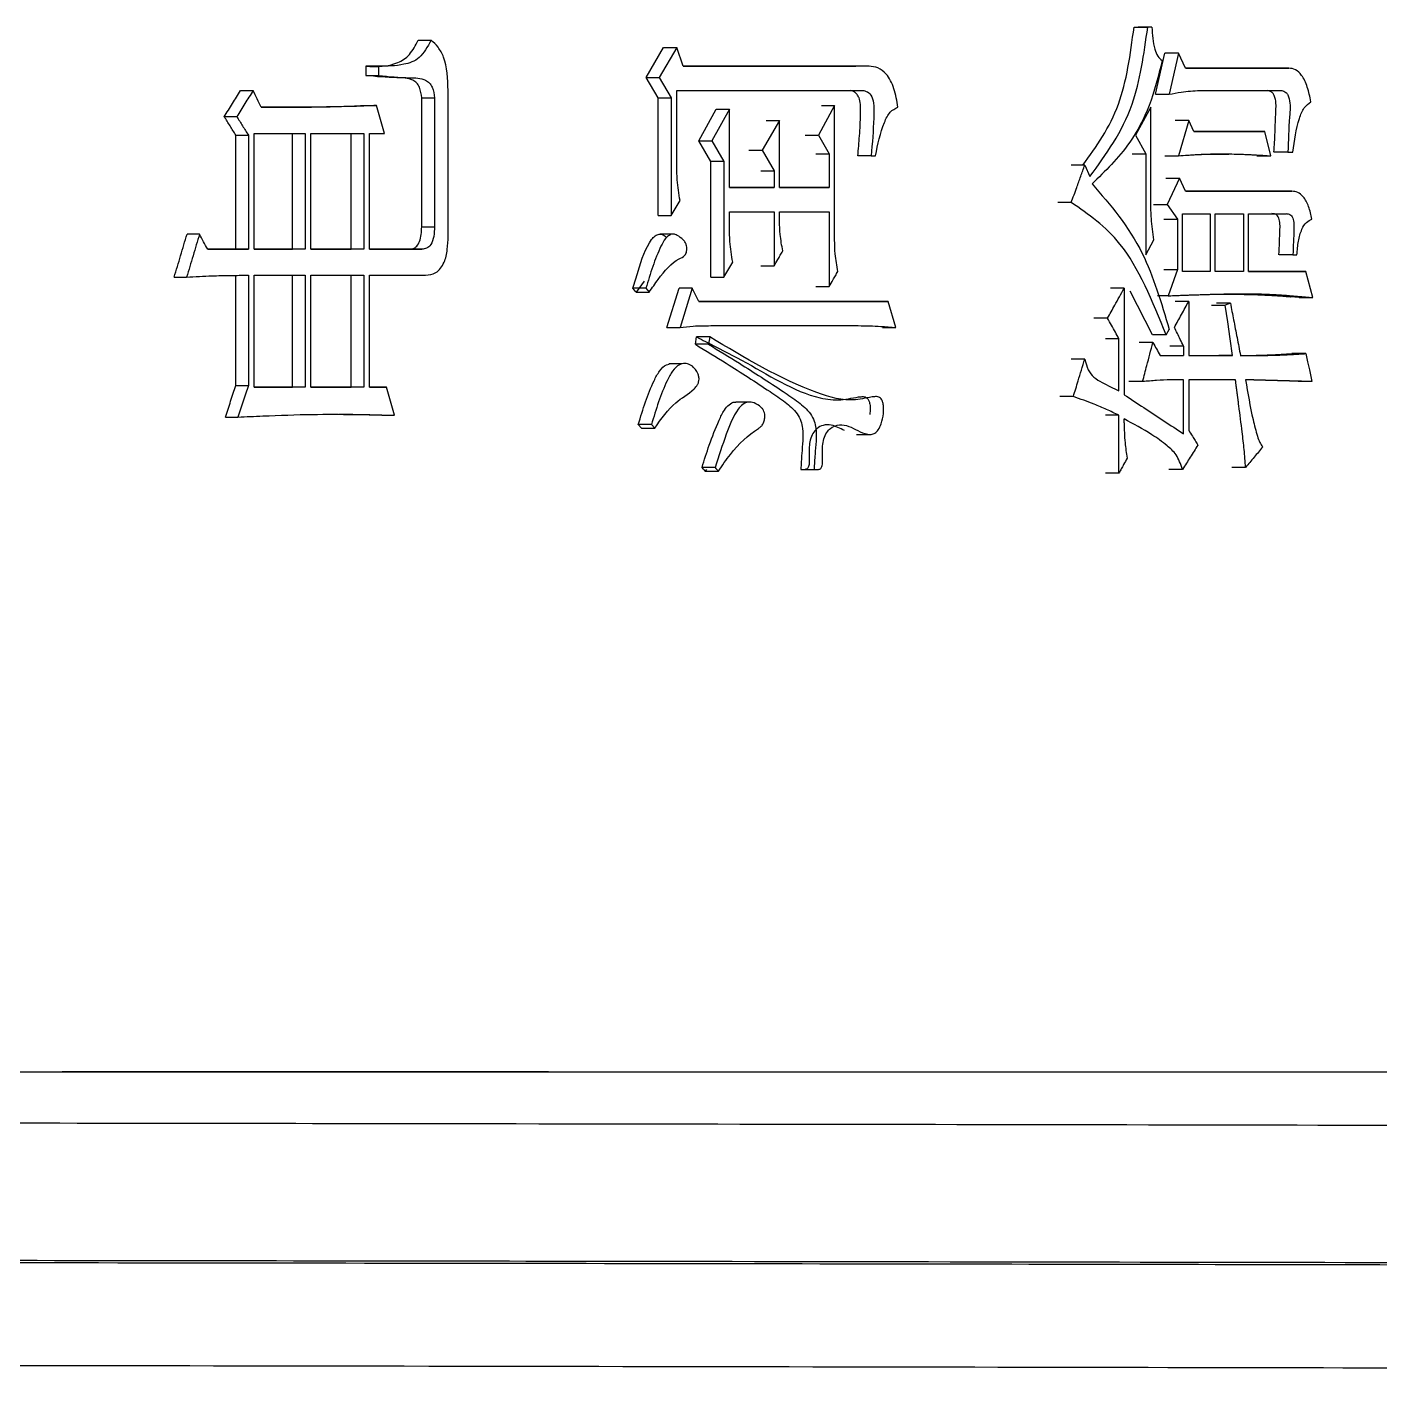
# Model space of a CAD drawing. Header units: millimetres. Extents: x 2223 to 4172, y 741 to 2119.
# Drawn here: x 3157.73 to 3165.57, y 981.24 to 989.06 of the extents above; entities that cross this region are included whole.
import ezdxf

# ---------------------------------------------------------------- set-up
doc = ezdxf.new("R2010")
doc.units = ezdxf.units.MM

msp = doc.modelspace()

# ---------------------------------------------------------------- linework, layer by layer
at = {"color": 7, "linetype": 'Continuous', "lineweight": 25}
for p, q in [((3164.1439, 989.0648), (3164.2229, 989.0648)), ((3164.2467, 989.0648), (3164.1677, 989.0648)), ((3164.2467, 989.0648), (3164.2229, 989.0648)), ((3159.996, 988.989), (3160.07, 988.989)), ((3161.3156, 988.7727), (3161.4176, 988.9457)), ((3161.4935, 988.9457), (3161.3913, 988.7727)), ((3161.4176, 988.9457), (3161.4935, 988.9457)), ((3161.5317, 988.8376), (3161.4935, 988.9457)), ((3164.2681, 988.6753), (3164.3214, 988.9133)), ((3164.401, 988.9133), (3164.3218, 988.9133)), ((3164.401, 988.9133), (3164.3477, 988.6753)), ((3164.4424, 988.8268), (3164.401, 988.9133)), ((3159.7661, 988.8376), (3159.6925, 988.8376)), ((3159.6925, 988.8376), (3159.6925, 988.7835)), ((3159.7661, 988.8376), (3159.7661, 988.7835)), ((3162.6078, 988.8376), (3161.5317, 988.8376)), ((3161.5317, 988.8376), (3162.5304, 988.8376)), ((3162.6078, 988.8376), (3162.5306, 988.8376)), ((3164.4424, 988.8268), (3164.9601, 988.8268)), ((3165.0406, 988.8268), (3164.4424, 988.8268)), ((3164.9605, 988.8268), (3165.0406, 988.8268)), ((3159.6925, 988.7835), (3159.7661, 988.7835)), ((3161.3156, 988.7727), (3161.3913, 988.7727)), ((3161.3858, 988.6537), (3161.3156, 988.7727)), ((3161.3913, 988.7727), (3161.4616, 988.6537)), ((3158.9657, 988.6969), (3159.0384, 988.6969)), ((3160.0157, 988.6539), (3160.0897, 988.6539)), ((3160.0157, 987.9073), (3160.0157, 988.6539)), ((3160.0897, 988.6539), (3160.0897, 987.9073)), ((3160.1687, 987.8532), (3160.1687, 988.6969)), ((3161.3858, 988.6537), (3161.4616, 988.6537)), ((3161.3858, 987.9722), (3161.3858, 988.6537)), ((3161.4616, 988.6537), (3161.4616, 987.9722)), ((3161.4935, 988.697), (3162.5767, 988.697)), ((3161.4935, 988.2751), (3161.4935, 988.697)), ((3164.2685, 988.6753), (3164.3477, 988.6753)), ((3164.5251, 988.697), (3164.9998, 988.697)), ((3159.6793, 988.6104), (3159.7529, 988.6104)), ((3161.621, 988.4049), (3161.7224, 988.5888)), ((3161.7986, 988.5888), (3161.6971, 988.4049)), ((3161.7224, 988.5888), (3161.7986, 988.5888)), ((3161.7986, 988.1345), (3161.7986, 988.5888)), ((3162.4085, 988.6104), (3162.3148, 988.4373)), ((3162.3316, 988.6104), (3162.4085, 988.6104)), ((3162.4085, 987.8316), (3162.4085, 988.6104)), ((3164.2408, 988.5996), (3164.1514, 988.4374)), ((3164.2408, 988.0479), (3164.2408, 988.5996)), ((3158.8716, 988.5455), (3158.9441, 988.5455)), ((3162.089, 988.5239), (3161.9882, 988.3508)), ((3162.0124, 988.5239), (3162.089, 988.5239)), ((3162.089, 988.1345), (3162.089, 988.5239)), ((3164.4602, 988.5239), (3164.3809, 988.5239)), ((3164.4602, 988.5239), (3164.401, 988.3184)), ((3164.4897, 988.459), (3164.4602, 988.5239)), ((3158.9388, 988.4373), (3159.0115, 988.4373)), ((3158.9388, 987.7775), (3158.9388, 988.4373)), ((3159.0115, 988.4373), (3159.0115, 987.7775)), ((3159.0451, 987.7775), (3159.0451, 988.4481)), ((3159.0451, 988.4481), (3159.3401, 988.4481)), ((3159.2671, 987.7775), (3159.2671, 988.4481)), ((3159.3401, 988.4481), (3159.3401, 987.7775)), ((3159.3736, 987.7775), (3159.3736, 988.4481)), ((3159.3736, 988.4481), (3159.6799, 988.4481)), ((3159.6064, 987.7775), (3159.6064, 988.4481)), ((3159.6799, 988.4481), (3159.6799, 987.7775)), ((3159.7131, 988.4481), (3159.7993, 988.4481)), ((3159.7131, 987.7775), (3159.7131, 988.4481)), ((3162.2379, 988.4373), (3162.3148, 988.4373)), ((3162.3148, 988.4373), (3162.3773, 988.3292)), ((3164.1514, 988.4374), (3164.211, 988.3292)), ((3164.8209, 988.459), (3164.9008, 988.459)), ((3164.9358, 988.3184), (3164.9008, 988.459)), ((3161.621, 988.4049), (3161.6971, 988.4049)), ((3161.6907, 988.2859), (3161.621, 988.4049)), ((3161.6971, 988.4049), (3161.7669, 988.2859)), ((3161.9117, 988.3508), (3161.9882, 988.3508)), ((3161.9882, 988.3508), (3162.0575, 988.2318)), ((3162.3004, 988.3292), (3162.3773, 988.3292)), ((3162.3773, 988.3292), (3162.3773, 988.1345)), ((3164.132, 988.3292), (3164.211, 988.3292)), ((3164.211, 988.3292), (3164.211, 987.7451)), ((3165.0347, 988.34), (3164.9547, 988.34)), ((3165.0347, 988.34), (3165.0638, 988.34)), ((3161.7669, 988.2859), (3161.6907, 988.2859)), ((3161.6907, 987.6152), (3161.6907, 988.2859)), ((3161.7669, 988.2859), (3161.7669, 987.6152)), ((3162.6202, 988.3184), (3162.543, 988.3184)), ((3162.6202, 988.3184), (3162.645, 988.3184)), ((3163.8581, 988.2643), (3163.7795, 988.2643)), ((3163.8581, 988.2643), (3163.8881, 988.1994)), ((3164.3218, 988.3184), (3164.401, 988.3184)), ((3164.8559, 988.3184), (3164.9358, 988.3184)), ((3161.9809, 988.2318), (3162.0575, 988.2318)), ((3162.0575, 988.2318), (3162.0575, 988.1345)), ((3164.3277, 988.1886), (3164.4069, 988.1886)), ((3164.4069, 988.1886), (3164.3358, 988.0371)), ((3164.4424, 988.1128), (3164.4069, 988.1886)), ((3162.0575, 988.1345), (3161.7986, 988.1345)), ((3161.7986, 988.1345), (3161.9809, 988.1345)), ((3161.9809, 988.1345), (3162.0575, 988.1345)), ((3162.3773, 988.1345), (3162.089, 988.1345)), ((3162.089, 988.1345), (3162.3003, 988.1345)), ((3162.3004, 988.1345), (3162.3773, 988.1345)), ((3165.058, 988.1129), (3164.4424, 988.1128)), ((3164.4424, 988.1128), (3164.9775, 988.1129)), ((3164.9779, 988.1129), (3165.058, 988.1129)), ((3161.4616, 987.9722), (3161.5126, 988.0587)), ((3163.7798, 988.0479), (3163.7014, 988.0479)), ((3164.2567, 988.0371), (3164.3358, 988.0371)), ((3164.3358, 988.0371), (3164.3951, 987.9506)), ((3161.3858, 987.9722), (3161.4616, 987.9722)), ((3161.7986, 987.9938), (3162.0575, 987.9938)), ((3161.7986, 987.9181), (3161.7986, 987.9938)), ((3162.0575, 987.9938), (3162.0575, 987.6801)), ((3162.089, 987.9938), (3162.3773, 987.9938)), ((3162.089, 987.9397), (3162.089, 987.9938)), ((3162.3773, 987.9938), (3162.3773, 987.5611)), ((3164.3159, 987.9506), (3164.3951, 987.9506)), ((3164.3951, 987.9506), (3164.3951, 987.6585)), ((3164.4247, 987.6477), (3164.4247, 987.983)), ((3164.4247, 987.983), (3164.5841, 987.983)), ((3164.5841, 987.983), (3164.5841, 987.6477)), ((3164.6135, 987.6477), (3164.6135, 987.983)), ((3164.6135, 987.983), (3164.778, 987.983)), ((3164.778, 987.983), (3164.778, 987.6477)), ((3164.8072, 987.983), (3165.0231, 987.983)), ((3164.8072, 987.6477), (3164.8072, 987.983)), ((3164.9433, 987.983), (3165.0233, 987.983)), ((3158.728, 987.864), (3158.6558, 987.864)), ((3160.0157, 987.9073), (3160.0897, 987.9073)), ((3161.4736, 987.8644), (3161.3972, 987.8644)), ((3164.211, 987.7451), (3164.2586, 987.8316)), ((3159.0115, 987.7775), (3158.7754, 987.7775)), ((3158.7754, 987.7775), (3158.9388, 987.7775)), ((3158.9388, 987.7775), (3159.0115, 987.7775)), ((3159.3401, 987.7775), (3159.0451, 987.7775)), ((3159.0451, 987.7775), (3159.2671, 987.7775)), ((3159.3401, 987.7775), (3159.2671, 987.7775)), ((3159.6799, 987.7775), (3159.3736, 987.7775)), ((3159.3736, 987.7775), (3159.6064, 987.7775)), ((3159.6799, 987.7775), (3159.6064, 987.7775)), ((3160.0173, 987.7775), (3159.7131, 987.7775)), ((3159.7131, 987.7775), (3159.9434, 987.7775)), ((3159.9434, 987.7775), (3160.0173, 987.7775)), ((3161.7669, 987.6152), (3161.8176, 987.7018)), ((3165.0638, 987.7451), (3164.9837, 987.7451)), ((3165.0638, 987.7451), (3165.087, 987.7451)), ((3158.9388, 986.9878), (3158.9388, 987.626)), ((3159.0115, 987.626), (3159.0115, 986.9878)), ((3159.0451, 986.977), (3159.0451, 987.626)), ((3159.0451, 987.626), (3159.3401, 987.626)), ((3159.2671, 986.977), (3159.2671, 987.626)), ((3159.3401, 987.626), (3159.3401, 986.977)), ((3159.3736, 986.977), (3159.3736, 987.626)), ((3159.3736, 987.626), (3159.6799, 987.626)), ((3159.6064, 986.977), (3159.6064, 987.626)), ((3159.6799, 987.626), (3159.6799, 986.977)), ((3159.7131, 987.626), (3160.0371, 987.626)), ((3159.7131, 986.977), (3159.7131, 987.626)), ((3161.9809, 987.6801), (3162.0575, 987.6801)), ((3164.3159, 987.6585), (3164.3951, 987.6585)), ((3164.3951, 987.6585), (3164.3418, 987.5071)), ((3164.5841, 987.6477), (3164.4247, 987.6477)), ((3164.5841, 987.6477), (3164.5047, 987.6477)), ((3164.778, 987.6477), (3164.6135, 987.6477)), ((3164.778, 987.6477), (3164.6983, 987.6477)), ((3165.1392, 987.6477), (3164.8072, 987.6477)), ((3164.8072, 987.6477), (3165.0586, 987.6477)), ((3165.0591, 987.6477), (3165.1392, 987.6477)), ((3165.1798, 987.4963), (3165.1392, 987.6477)), ((3158.5814, 987.6152), (3158.6535, 987.6152)), ((3161.3145, 987.5503), (3161.2389, 987.5503)), ((3161.3048, 987.5922), (3161.258, 987.5287)), ((3161.4367, 987.3232), (3161.5067, 987.5503)), ((3161.5827, 987.5503), (3161.5067, 987.5503)), ((3161.5827, 987.5503), (3161.5126, 987.3232)), ((3161.6209, 987.4746), (3161.5827, 987.5503)), ((3161.6907, 987.6152), (3161.7669, 987.6152)), ((3162.3004, 987.5611), (3162.3773, 987.5611)), ((3164.0858, 987.5503), (3164.0069, 987.5503)), ((3164.0858, 987.5503), (3164.0858, 986.9338)), ((3161.258, 987.5287), (3161.3337, 987.5287)), ((3162.7194, 987.4746), (3161.6209, 987.4746)), ((3161.6209, 987.4746), (3162.6419, 987.4746)), ((3162.6421, 987.4746), (3162.7194, 987.4746)), ((3162.7627, 987.3232), (3162.7194, 987.4746)), ((3164.2503, 987.2799), (3164.1217, 987.533)), ((3164.3418, 987.5071), (3164.2784, 987.5071)), ((3164.4602, 987.4746), (3164.3809, 987.4746)), ((3164.4602, 987.4746), (3164.4602, 987.1609)), ((3165.0991, 987.4963), (3165.0316, 987.502)), ((3165.0996, 987.4963), (3165.1798, 987.4963)), ((3164.5928, 987.453), (3164.6724, 987.453)), ((3164.7017, 987.4638), (3164.6221, 987.4638)), ((3164.7017, 987.4638), (3164.6724, 987.453)), ((3161.4367, 987.3232), (3161.5126, 987.3232)), ((3161.6908, 987.334), (3162.5456, 987.334)), ((3162.4685, 987.334), (3162.5456, 987.334)), ((3162.6854, 987.3232), (3162.7627, 987.3232)), ((3163.9901, 987.3773), (3163.9113, 987.3773)), ((3164.3299, 987.2799), (3164.3477, 987.3123)), ((3161.602, 987.2258), (3161.6083, 987.2691)), ((3161.6844, 987.2691), (3161.6083, 987.2691)), ((3161.6844, 987.2691), (3161.6781, 987.2258)), ((3164.0559, 987.2583), (3163.9771, 987.2583)), ((3164.0559, 986.9554), (3164.0559, 987.2583)), ((3164.2527, 987.2366), (3164.1736, 987.2366)), ((3161.6781, 987.2258), (3161.602, 987.2258)), ((3164.2943, 987.1609), (3164.4306, 987.1609)), ((3164.4306, 987.215), (3164.3514, 987.215)), ((3164.3514, 987.1609), (3164.4306, 987.1609)), ((3164.4306, 987.215), (3164.4306, 987.1609)), ((3164.4602, 987.1609), (3164.7135, 987.1609)), ((3164.7135, 987.1609), (3164.6339, 987.1609)), ((3165.1392, 987.1717), (3165.0586, 987.1717)), ((3161.5234, 987.1122), (3161.4475, 987.1121)), ((3163.8581, 987.1393), (3163.7791, 987.1393)), ((3164.1932, 987.0095), (3164.1142, 987.0095)), ((3164.4306, 986.7066), (3164.4306, 987.0203)), ((3164.7311, 987.0203), (3164.4602, 987.0203)), ((3164.4602, 987.0203), (3164.4602, 986.7282)), ((3165.174, 987.0095), (3165.0938, 987.0095)), ((3158.9388, 986.9878), (3159.0115, 986.9878)), ((3159.3401, 986.977), (3159.0451, 986.977)), ((3159.0451, 986.977), (3159.2671, 986.977)), ((3159.3401, 986.977), (3159.2671, 986.977)), ((3159.6799, 986.977), (3159.3736, 986.977)), ((3159.3736, 986.977), (3159.6064, 986.977)), ((3159.6799, 986.977), (3159.6064, 986.977)), ((3159.8125, 986.977), (3159.7131, 986.977)), ((3159.7131, 986.977), (3159.7388, 986.977)), ((3159.7388, 986.977), (3159.8125, 986.977)), ((3163.7919, 986.9229), (3163.7134, 986.9229)), ((3161.9125, 986.8911), (3161.8356, 986.8911)), ((3158.8783, 986.8039), (3158.9509, 986.8039)), ((3159.7851, 986.8147), (3159.8588, 986.8147)), ((3164.0559, 986.8148), (3163.9771, 986.8148)), ((3164.0559, 986.4794), (3164.0559, 986.8148)), ((3164.0858, 986.7715), (3164.0858, 986.7931)), ((3161.29, 986.739), (3161.2708, 986.7607)), ((3161.29, 986.739), (3161.3657, 986.739)), ((3161.3465, 986.7607), (3161.3657, 986.739)), ((3162.5342, 986.7035), (3162.6119, 986.7035)), ((3161.7161, 986.5119), (3161.64, 986.5119)), ((3161.6662, 986.5005), (3161.659, 986.4903)), ((3161.659, 986.4903), (3161.7352, 986.4903)), ((3162.2379, 986.501), (3162.3148, 986.501)), ((3164.0559, 986.4794), (3163.9771, 986.4794)), ((3164.4247, 986.5011), (3164.3455, 986.5011)), ((3164.7897, 986.5119), (3164.71, 986.5119))]:
    msp.add_line(p, q, dxfattribs=at)
at = {"color": 7, "linetype": 'Continuous', "lineweight": 25, "flags": 128}
for points in [[(3159.7993, 988.4481), (3159.7761, 988.5293), (3159.7529, 988.6104)], [(3161.258, 987.5287), (3161.2532, 987.5341), (3161.2484, 987.5395), (3161.2389, 987.5503)], [(3161.3145, 987.5503), (3161.3241, 987.5395), (3161.3337, 987.5287)], [(3164.7135, 987.1609), (3164.6998, 987.2583), (3164.6861, 987.3556), (3164.6724, 987.453)], [(3164.3299, 987.2799), (3164.2946, 987.2799), (3164.2725, 987.2799), (3164.2507, 987.2799)], [(3165.1392, 987.1717), (3165.1493, 987.1247), (3165.1594, 987.0777), (3165.174, 987.0095)], [(3159.8588, 986.8147), (3159.8357, 986.8959), (3159.8125, 986.977)], [(3161.3465, 986.7607), (3161.3184, 986.7607), (3161.2946, 986.7607), (3161.2708, 986.7607)], [(3161.659, 986.4903), (3161.6542, 986.4958), (3161.6493, 986.5013), (3161.64, 986.5119)], [(3161.7162, 986.5119), (3161.721, 986.5064), (3161.7281, 986.4983), (3161.7352, 986.4903)], [(3162.2129, 986.501), (3162.2414, 986.501), (3162.2897, 986.501)]]:
    msp.add_lwpolyline(points, dxfattribs=at)
at = {"color": 7, "linetype": 'Continuous', "lineweight": 25}
for points, knots in [([(3163.847, 988.2643), (3163.9252, 988.3726), (3164.0788, 988.5857), (3164.1222, 988.9069), (3164.1435, 989.0648)], [0, 0, 0, 0, 0.508538, 1, 1, 1, 1]), ([(3163.8881, 988.1994), (3163.9817, 988.3267), (3164.1516, 988.558), (3164.2008, 988.9076), (3164.2229, 989.0648)], [0, 0, 0, 0, 0.550671, 1, 1, 1, 1]), ([(3164.1435, 989.0648), (3164.148, 989.0648), (3164.1559, 989.0648), (3164.1638, 989.0648), (3164.1673, 989.0648)], [0, 0, 0, 0, 0.56, 1, 1, 1, 1]), ([(3164.2467, 989.0648), (3164.2496, 989.0207), (3164.2536, 988.9598), (3164.2795, 988.893), (3164.2974, 988.8776), (3164.3061, 988.8701)], [0, 0, 0, 0, 0.571542, 0.789948, 1, 1, 1, 1]), ([(3159.6925, 988.8376), (3159.7552, 988.8354), (3159.8427, 988.8324), (3159.9491, 988.8991), (3159.9802, 988.9587), (3159.996, 988.989)], [0, 0, 0, 0, 0.552607, 0.772172, 1, 1, 1, 1]), ([(3160.07, 988.989), (3160.0491, 988.9509), (3160.0081, 988.8761), (3159.8939, 988.839), (3159.8146, 988.8381), (3159.7661, 988.8376)], [0, 0, 0, 0, 0.287877, 0.565058, 1, 1, 1, 1]), ([(3160.1687, 988.6969), (3160.1664, 988.7651), (3160.1634, 988.8592), (3160.1123, 988.9502), (3160.084, 988.9762), (3160.07, 988.989)], [0, 0, 0, 0, 0.57016, 0.787713, 1, 1, 1, 1]), ([(3162.7751, 988.5996), (3162.769, 988.6367), (3162.757, 988.7094), (3162.7145, 988.7923), (3162.6604, 988.8328), (3162.6252, 988.836), (3162.6078, 988.8376)], [0, 0, 0, 0, 0.292671, 0.574804, 0.788903, 1, 1, 1, 1]), ([(3164.3061, 988.8701), (3164.284, 988.7805), (3164.2404, 988.6036), (3164.1023, 988.3501), (3163.9763, 988.2292), (3163.9001, 988.1561)], [0, 0, 0, 0, 0.288018, 0.569196, 1, 1, 1, 1]), ([(3165.1682, 988.6321), (3165.1622, 988.6609), (3165.1504, 988.7177), (3165.1196, 988.7841), (3165.0803, 988.8218), (3165.0537, 988.8251), (3165.0406, 988.8268)], [0, 0, 0, 0, 0.291495, 0.574413, 0.789057, 1, 1, 1, 1]), ([(3160.0157, 988.6539), (3160.0131, 988.6756), (3160.0089, 988.7095), (3159.9868, 988.7431), (3159.9433, 988.7716), (3159.8423, 988.7686), (3159.752, 988.7776), (3159.6925, 988.7835)], [0, 0, 0, 0, 0.11952, 0.186238, 0.251201, 0.506978, 1, 1, 1, 1]), ([(3159.7661, 988.7835), (3159.8257, 988.7776), (3159.9162, 988.7686), (3160.0173, 988.7716), (3160.0608, 988.7431), (3160.0829, 988.7096), (3160.0871, 988.6756), (3160.0897, 988.6539)], [0, 0, 0, 0, 0.493123, 0.748949, 0.813909, 0.880596, 1, 1, 1, 1]), ([(3158.8716, 988.5455), (3158.8873, 988.5707), (3158.9187, 988.6212), (3158.95, 988.6717), (3158.9657, 988.6969)], [0, 0, 0, 0, 0.499999, 1, 1, 1, 1]), ([(3159.0384, 988.6969), (3159.0227, 988.6717), (3158.9913, 988.6212), (3158.9599, 988.5707), (3158.9441, 988.5455)], [0, 0, 0, 0, 0.499999, 1, 1, 1, 1]), ([(3159.0855, 988.5996), (3159.0776, 988.6158), (3159.0619, 988.6483), (3159.0462, 988.6807), (3159.0384, 988.6969)], [0, 0, 0, 0, 0.5, 1, 1, 1, 1]), ([(3162.5428, 988.3184), (3162.5462, 988.3567), (3162.5532, 988.4367), (3162.5589, 988.5323), (3162.5593, 988.604), (3162.5551, 988.6434), (3162.5422, 988.6704), (3162.5272, 988.6867), (3162.5122, 988.694), (3162.5025, 988.6963), (3162.4994, 988.697)], [0, 0, 0, 0, 0.268829, 0.56133, 0.664341, 0.768404, 0.830798, 0.892792, 0.965759, 1, 1, 1, 1]), ([(3162.5767, 988.697), (3162.5868, 988.6941), (3162.6073, 988.6882), (3162.6329, 988.65), (3162.6372, 988.5937), (3162.6341, 988.4833), (3162.6263, 988.3914), (3162.6202, 988.3184)], [0, 0, 0, 0, 0.1108835, 0.2260486, 0.356903, 0.4892019, 1, 1, 1, 1]), ([(3164.3477, 988.6753), (3164.3704, 988.6796), (3164.4113, 988.6872), (3164.4704, 988.6949), (3164.5069, 988.6963), (3164.5251, 988.697)], [0, 0, 0, 0, 0.38409, 0.691775, 1, 1, 1, 1]), ([(3164.9543, 988.34), (3164.9565, 988.3783), (3164.961, 988.4556), (3164.9636, 988.5466), (3164.967, 988.6102), (3164.9646, 988.6435), (3164.9571, 988.6674), (3164.9465, 988.6843), (3164.9333, 988.6924), (3164.9238, 988.6956), (3164.9194, 988.6971)], [0, 0, 0, 0, 0.2869683, 0.5805964, 0.6801532, 0.7640188, 0.8265218, 0.8781764, 0.9439894, 1, 1, 1, 1]), ([(3164.9998, 988.6971), (3165.0079, 988.6946), (3165.0207, 988.6905), (3165.0357, 988.6721), (3165.0514, 988.6259), (3165.0406, 988.5085), (3165.0371, 988.407), (3165.0347, 988.34)], [0, 0, 0, 0, 0.101343, 0.162893, 0.226662, 0.489518, 1, 1, 1, 1]), ([(3159.0853, 988.5998), (3159.139, 988.5999), (3159.2316, 988.6002), (3159.3431, 988.601), (3159.4108, 988.6016), (3159.4446, 988.6023), (3159.4688, 988.6028), (3159.5219, 988.6039), (3159.5937, 988.6059), (3159.6557, 988.6092), (3159.6793, 988.6104)], [0, 0, 0, 0, 0.269347, 0.464835, 0.56258, 0.611452, 0.635888, 0.68476, 0.880254, 1, 1, 1, 1]), ([(3159.7529, 988.6104), (3159.7144, 988.6084), (3159.6711, 988.6062), (3159.6085, 988.6042), (3159.5458, 988.6029), (3159.4685, 988.6013), (3159.391, 988.6009), (3159.3425, 988.6005), (3159.3086, 988.6003), (3159.2892, 988.6002), (3159.277, 988.6001), (3159.2673, 988.6001), (3159.2576, 988.6), (3159.2479, 988.6), (3159.2357, 988.6), (3159.226, 988.5999), (3159.2139, 988.5999), (3159.2041, 988.5999), (3159.192, 988.5998), (3159.1823, 988.5998), (3159.1725, 988.5998), (3159.1628, 988.5997), (3159.1531, 988.5997), (3159.1409, 988.5997), (3159.1324, 988.5997), (3159.1239, 988.5997), (3159.119, 988.5996), (3159.1129, 988.5996), (3159.108, 988.5996), (3159.1031, 988.5996), (3159.0984, 988.5996), (3159.0925, 988.5996), (3159.0878, 988.5996), (3159.0855, 988.5996)], [0, 0, 0, 0, 0.174064, 0.195822, 0.282854, 0.456917, 0.543949, 0.63098, 0.674496, 0.696253, 0.718011, 0.72889, 0.739769, 0.761527, 0.772406, 0.794164, 0.805043, 0.8268, 0.837679, 0.859437, 0.870316, 0.881195, 0.902953, 0.913832, 0.93559, 0.941029, 0.951908, 0.957347, 0.968226, 0.973666, 0.979105, 0.989553, 1, 1, 1, 1]), ([(3162.645, 988.3184), (3162.6588, 988.3847), (3162.6779, 988.4764), (3162.727, 988.5771), (3162.7593, 988.5922), (3162.7751, 988.5996)], [0, 0, 0, 0, 0.5729384, 0.7913837, 1, 1, 1, 1]), ([(3165.0638, 988.34), (3165.0729, 988.4066), (3165.0855, 988.4987), (3165.1263, 988.6009), (3165.1544, 988.6219), (3165.1682, 988.6321)], [0, 0, 0, 0, 0.571986, 0.790496, 1, 1, 1, 1]), ([(3158.9388, 988.4373), (3158.9276, 988.4553), (3158.9052, 988.4914), (3158.8828, 988.5275), (3158.8716, 988.5455)], [0, 0, 0, 0, 0.5, 1, 1, 1, 1]), ([(3158.9441, 988.5455), (3158.9554, 988.5275), (3158.9778, 988.4914), (3159.0003, 988.4553), (3159.0115, 988.4373)], [0, 0, 0, 0, 0.499999, 1, 1, 1, 1]), ([(3164.9008, 988.459), (3164.8013, 988.459), (3164.6649, 988.459), (3164.5271, 988.459), (3164.4897, 988.459)], [0, 0, 0, 0, 0.728341, 1, 1, 1, 1]), ([(3164.4897, 988.459), (3164.5632, 988.459), (3164.6739, 988.459), (3164.7836, 988.459), (3164.8205, 988.459)], [0, 0, 0, 0, 0.664139, 1, 1, 1, 1]), ([(3164.401, 988.3184), (3164.4194, 988.3198), (3164.447, 988.3219), (3164.4791, 988.3242), (3164.4951, 988.3252), (3164.5112, 988.3261), (3164.5593, 988.3287), (3164.6234, 988.3302), (3164.6965, 988.3297), (3164.7353, 988.3286), (3164.758, 988.3278), (3164.7649, 988.3276), (3164.774, 988.3272), (3164.7831, 988.3268), (3164.7922, 988.3264), (3164.799, 988.3261), (3164.8058, 988.3258), (3164.8149, 988.3253), (3164.824, 988.3249), (3164.8331, 988.3244), (3164.8399, 988.324), (3164.849, 988.3235), (3164.858, 988.323), (3164.8694, 988.3224), (3164.8807, 988.3217), (3164.8943, 988.3209), (3164.9127, 988.3198), (3164.9265, 988.3189), (3164.9358, 988.3184)], [0, 0, 0, 0, 0.1024398, 0.1536597, 0.1792697, 0.1920747, 0.2432948, 0.4481938, 0.5506355, 0.6530768, 0.6658817, 0.6786867, 0.6914917, 0.7171016, 0.7299066, 0.7427115, 0.7555165, 0.7683215, 0.7939314, 0.8067364, 0.8195413, 0.8323463, 0.8579562, 0.8707612, 0.8963711, 0.9219811, 0.947591, 1, 1, 1, 1]), ([(3161.5126, 988.0587), (3161.5063, 988.0985), (3161.4949, 988.1696), (3161.4939, 988.2428), (3161.4935, 988.2751)], [0, 0, 0, 0, 0.558835, 1, 1, 1, 1]), ([(3163.7798, 988.0479), (3163.7903, 988.077), (3163.8086, 988.1275), (3163.8347, 988.1996), (3163.8503, 988.2427), (3163.8581, 988.2643)], [0, 0, 0, 0, 0.402386, 0.701193, 1, 1, 1, 1]), ([(3164.4881, 988.3247), (3164.4892, 988.3247), (3164.4983, 988.3251), (3164.5866, 988.3287), (3164.642, 988.3284), (3164.6803, 988.3277), (3164.6883, 988.3274), (3164.6932, 988.3273)], [0, 0, 0, 0, 0.061722, 0.491152, 0.730794, 0.835184, 1, 1, 1, 1]), ([(3163.9001, 988.1561), (3164.0063, 988.0337), (3164.199, 987.8115), (3164.3016, 987.467), (3164.3477, 987.3123)], [0, 0, 0, 0, 0.551113, 1, 1, 1, 1]), ([(3165.174, 987.9506), (3165.1686, 987.9759), (3165.1581, 988.0257), (3165.1284, 988.0808), (3165.0928, 988.1095), (3165.0695, 988.1117), (3165.058, 988.1129)], [0, 0, 0, 0, 0.291879, 0.573778, 0.788361, 1, 1, 1, 1]), ([(3164.3299, 987.2799), (3164.2504, 987.4753), (3164.111, 987.8184), (3163.8795, 987.9789), (3163.7798, 988.0479)], [0, 0, 0, 0, 0.569597, 1, 1, 1, 1]), ([(3164.2586, 987.8316), (3164.2526, 987.8727), (3164.242, 987.9438), (3164.2412, 988.017), (3164.2408, 988.0479)], [0, 0, 0, 0, 0.576908, 1, 1, 1, 1]), ([(3162.1078, 987.7667), (3162.1021, 987.7984), (3162.0919, 987.8551), (3162.0899, 987.9138), (3162.089, 987.9397)], [0, 0, 0, 0, 0.558879, 1, 1, 1, 1]), ([(3164.9833, 987.7451), (3164.9855, 987.7944), (3164.9883, 987.8565), (3164.99, 987.9308), (3164.9816, 987.9672), (3164.9618, 987.9816), (3164.949, 987.9826), (3164.9427, 987.9831)], [0, 0, 0, 0, 0.513666, 0.647616, 0.773872, 0.888864, 1, 1, 1, 1]), ([(3165.0231, 987.9831), (3165.0294, 987.9826), (3165.0423, 987.9816), (3165.0621, 987.9672), (3165.0705, 987.9308), (3165.0688, 987.8565), (3165.066, 987.7944), (3165.0638, 987.7451)], [0, 0, 0, 0, 0.111245, 0.226323, 0.352571, 0.486481, 1, 1, 1, 1]), ([(3165.087, 987.7451), (3165.0893, 987.7712), (3165.0939, 987.823), (3165.1118, 987.8898), (3165.1406, 987.9358), (3165.163, 987.9457), (3165.174, 987.9506)], [0, 0, 0, 0, 0.2904, 0.575151, 0.790821, 1, 1, 1, 1]), ([(3158.5814, 987.6152), (3158.5938, 987.6567), (3158.6186, 987.7396), (3158.6434, 987.8225), (3158.6558, 987.864)], [0, 0, 0, 0, 0.5, 1, 1, 1, 1]), ([(3158.728, 987.864), (3158.7156, 987.8225), (3158.6908, 987.7396), (3158.666, 987.6567), (3158.6535, 987.6152)], [0, 0, 0, 0, 0.499999, 1, 1, 1, 1]), ([(3158.7754, 987.7775), (3158.7675, 987.7919), (3158.7517, 987.8207), (3158.7359, 987.8496), (3158.728, 987.864)], [0, 0, 0, 0, 0.500001, 1, 1, 1, 1]), ([(3159.9434, 987.7775), (3159.951, 987.778), (3159.9665, 987.779), (3159.9884, 987.7938), (3160.0127, 987.8344), (3160.0145, 987.877), (3160.0157, 987.9073)], [0, 0, 0, 0, 0.177833, 0.357864, 0.544114, 1, 1, 1, 1]), ([(3160.0897, 987.9073), (3160.0892, 987.8885), (3160.088, 987.8515), (3160.0723, 987.8036), (3160.0447, 987.7797), (3160.0264, 987.7782), (3160.0173, 987.7775)], [0, 0, 0, 0, 0.293264, 0.577264, 0.790624, 1, 1, 1, 1]), ([(3161.2389, 987.5503), (3161.2491, 987.5829), (3161.2799, 987.6811), (3161.315, 987.7979), (3161.3677, 987.8556), (3161.3914, 987.867), (3161.4154, 987.861), (3161.4293, 987.8508), (3161.4363, 987.8456)], [0, 0, 0, 0, 0.229685, 0.691562, 0.770769, 0.85031, 0.924651, 1, 1, 1, 1]), ([(3161.3337, 987.5287), (3161.3511, 987.5532), (3161.4038, 987.6272), (3161.4711, 987.7088), (3161.5335, 987.7324), (3161.5474, 987.7509), (3161.5517, 987.7648), (3161.5528, 987.7809), (3161.5506, 987.7984), (3161.544, 987.8167), (3161.5255, 987.839), (3161.5015, 987.8548), (3161.4743, 987.8669), (3161.4505, 987.8602), (3161.4242, 987.838), (3161.3909, 987.7745), (3161.3532, 987.6773), (3161.3275, 987.5928), (3161.3145, 987.5503)], [0, 0, 0, 0, 0.109185, 0.329159, 0.383764, 0.397994, 0.412315, 0.428913, 0.44575, 0.465116, 0.490353, 0.552222, 0.585254, 0.61868, 0.660425, 0.720614, 0.859403, 1, 1, 1, 1]), ([(3161.8176, 987.7018), (3161.8113, 987.7415), (3161.8, 987.8127), (3161.799, 987.8858), (3161.7986, 987.9181)], [0, 0, 0, 0, 0.558836, 1, 1, 1, 1]), ([(3160.0371, 987.626), (3160.0578, 987.6281), (3160.0999, 987.6322), (3160.1481, 987.6938), (3160.1665, 987.7746), (3160.1679, 987.8269), (3160.1687, 987.8532)], [0, 0, 0, 0, 0.266734, 0.54095, 0.768753, 1, 1, 1, 1]), ([(3162.4272, 987.6477), (3162.4211, 987.6813), (3162.4102, 987.7415), (3162.409, 987.804), (3162.4085, 987.8316)], [0, 0, 0, 0, 0.558545, 1, 1, 1, 1]), ([(3162.0575, 987.6801), (3162.0647, 987.6925), (3162.0767, 987.7131), (3162.0934, 987.7419), (3162.103, 987.7584), (3162.1078, 987.7667)], [0, 0, 0, 0, 0.42837, 0.714189, 1, 1, 1, 1]), ([(3158.6535, 987.6152), (3158.7026, 987.618), (3158.787, 987.6227), (3158.9062, 987.6253), (3158.9764, 987.6258), (3159.0115, 987.626)], [0, 0, 0, 0, 0.41049, 0.705225, 1, 1, 1, 1]), ([(3162.3773, 987.5611), (3162.3844, 987.5735), (3162.3963, 987.5941), (3162.413, 987.6229), (3162.4225, 987.6394), (3162.4272, 987.6477)], [0, 0, 0, 0, 0.428365, 0.714185, 1, 1, 1, 1]), ([(3163.9901, 987.3773), (3164.0039, 987.4022), (3164.0268, 987.4435), (3164.0587, 987.5012), (3164.0767, 987.534), (3164.0858, 987.5503)], [0, 0, 0, 0, 0.432644, 0.716322, 1, 1, 1, 1]), ([(3164.3418, 987.5071), (3164.347, 987.5073), (3164.3575, 987.5077), (3164.3733, 987.5083), (3164.3891, 987.5089), (3164.4048, 987.5095), (3164.4179, 987.5099), (3164.4311, 987.5104), (3164.4416, 987.5108), (3164.4521, 987.5112), (3164.4599, 987.5115), (3164.4665, 987.5117), (3164.4756, 987.512), (3164.4848, 987.5124), (3164.4953, 987.5127), (3164.5031, 987.513), (3164.5136, 987.5133), (3164.5241, 987.5137), (3164.5372, 987.5141), (3164.5476, 987.5144), (3164.5581, 987.5148), (3164.5646, 987.5149), (3164.5712, 987.5151), (3164.5777, 987.5153), (3164.5842, 987.5155), (3164.5908, 987.5157), (3164.5973, 987.5159), (3164.6038, 987.5161), (3164.6103, 987.5162), (3164.6169, 987.5164), (3164.6234, 987.5166), (3164.6299, 987.5167), (3164.6364, 987.5169), (3164.643, 987.517), (3164.6495, 987.5172), (3164.6638, 987.5175), (3164.7185, 987.5186), (3164.7914, 987.5193), (3164.864, 987.5181), (3164.9002, 987.5169), (3164.9209, 987.5161), (3164.9364, 987.5154), (3164.9519, 987.5146), (3164.9674, 987.5137), (3164.9803, 987.5129), (3164.9933, 987.512), (3165.0061, 987.5111), (3165.019, 987.5102), (3165.0319, 987.5092), (3165.0448, 987.5082), (3165.0602, 987.507), (3165.0731, 987.5059), (3165.086, 987.5048), (3165.0988, 987.5037), (3165.1117, 987.5025), (3165.1245, 987.5014), (3165.1374, 987.5002), (3165.1502, 987.499), (3165.1643, 987.4977), (3165.1733, 987.4969), (3165.1798, 987.4963)], [0, 0, 0, 0, 0.018603, 0.037206, 0.055809, 0.074412, 0.093015, 0.102316, 0.120919, 0.130221, 0.139522, 0.148824, 0.153474, 0.172077, 0.181379, 0.19068, 0.199982, 0.218585, 0.227886, 0.246489, 0.255791, 0.265092, 0.269743, 0.279044, 0.288346, 0.292997, 0.302298, 0.311599, 0.31625, 0.325552, 0.334853, 0.339504, 0.348805, 0.358107, 0.362758, 0.372059, 0.409265, 0.558092, 0.632505, 0.669711, 0.688314, 0.706917, 0.72552, 0.744123, 0.762726, 0.772028, 0.790631, 0.809233, 0.818535, 0.837138, 0.855741, 0.874344, 0.883645, 0.902248, 0.920851, 0.930153, 0.948756, 0.967359, 0.97666, 1, 1, 1, 1]), ([(3164.3773, 987.3232), (3164.3911, 987.3484), (3164.4188, 987.3989), (3164.4464, 987.4494), (3164.4602, 987.4746)], [0, 0, 0, 0, 0.5, 1, 1, 1, 1]), ([(3164.5511, 987.5145), (3164.5511, 987.5145), (3164.5511, 987.5145), (3164.6305, 987.5166), (3164.7616, 987.5172), (3164.9122, 987.5111), (3164.9977, 987.5056), (3165.0342, 987.5031), (3165.0468, 987.5022), (3165.0519, 987.5018), (3165.0516, 987.5018), (3165.0515, 987.5018)], [0, 0, 0, 0, 0.005956, 0.09253, 0.479471, 0.775614, 0.898514, 0.970424, 0.985739, 0.999253, 1, 1, 1, 1]), ([(3164.7017, 987.4638), (3164.7079, 987.4318), (3164.7208, 987.3653), (3164.7404, 987.2643), (3164.7537, 987.1954), (3164.7604, 987.1609)], [0, 0, 0, 0, 0.317295, 0.658647, 1, 1, 1, 1]), ([(3161.5126, 987.3232), (3161.538, 987.3265), (3161.5803, 987.3321), (3161.6398, 987.3332), (3161.6738, 987.3337), (3161.6908, 987.334)], [0, 0, 0, 0, 0.426865, 0.713404, 1, 1, 1, 1]), ([(3162.5456, 987.334), (3162.5674, 987.3337), (3162.611, 987.3331), (3162.6834, 987.3298), (3162.7339, 987.3256), (3162.7627, 987.3232)], [0, 0, 0, 0, 0.300385, 0.600783, 1, 1, 1, 1]), ([(3164.0559, 987.2583), (3164.049, 987.2708), (3164.0346, 987.2968), (3164.0127, 987.3365), (3163.9976, 987.3637), (3163.9901, 987.3773)], [0, 0, 0, 0, 0.314652, 0.657325, 1, 1, 1, 1]), ([(3164.4306, 987.215), (3164.4242, 987.2281), (3164.4121, 987.2526), (3164.3943, 987.2887), (3164.383, 987.3117), (3164.3773, 987.3232)], [0, 0, 0, 0, 0.36195, 0.680974, 1, 1, 1, 1]), ([(3161.6083, 987.2691), (3161.6257, 987.2598), (3161.7127, 987.2137), (3161.9529, 987.0977), (3162.2056, 986.9263), (3162.4445, 986.8962), (3162.5302, 986.9209), (3162.5819, 986.9233), (3162.5968, 986.9155), (3162.6059, 986.9031), (3162.6126, 986.8826), (3162.616, 986.8532), (3162.6133, 986.8309), (3162.6117, 986.8187)], [0, 0, 0, 0, 0.049956, 0.249704, 0.686626, 0.796056, 0.90562, 0.927942, 0.938242, 0.948634, 0.960298, 0.978294, 1, 1, 1, 1]), ([(3162.3148, 986.501), (3162.3177, 986.5012), (3162.3225, 986.5014), (3162.3287, 986.5061), (3162.3333, 986.5135), (3162.3379, 986.5302), (3162.3391, 986.5721), (3162.3349, 986.6242), (3162.3448, 986.6798), (3162.3617, 986.716), (3162.3885, 986.7442), (3162.4278, 986.7617), (3162.4968, 986.7563), (3162.5585, 986.7118), (3162.6152, 986.7011), (3162.6427, 986.7091), (3162.6637, 986.7305), (3162.6813, 986.7696), (3162.6915, 986.8165), (3162.6929, 986.8594), (3162.6889, 986.8871), (3162.6824, 986.9045), (3162.6741, 986.9153), (3162.6596, 986.9234), (3162.6102, 986.9211), (3162.4917, 986.8866), (3162.1627, 986.9821), (3161.8882, 987.1468), (3161.6844, 987.2691)], [0, 0, 0, 0, 0.005261, 0.008837, 0.012422, 0.017277, 0.029828, 0.061172, 0.078769, 0.096459, 0.112862, 0.137643, 0.170618, 0.238675, 0.261666, 0.275651, 0.289759, 0.306991, 0.331345, 0.347224, 0.357105, 0.364402, 0.370592, 0.376767, 0.392657, 0.46137, 0.600195, 1, 1, 1, 1]), ([(3164.1932, 987.0095), (3164.2013, 987.0404), (3164.2152, 987.0937), (3164.2351, 987.1694), (3164.2468, 987.2142), (3164.2527, 987.2366)], [0, 0, 0, 0, 0.4083, 0.70415, 1, 1, 1, 1]), ([(3164.2527, 987.2366), (3164.2596, 987.224), (3164.2735, 987.1988), (3164.2873, 987.1735), (3164.2943, 987.1609)], [0, 0, 0, 0, 0.5000008, 1, 1, 1, 1]), ([(3161.602, 987.2258), (3161.6616, 987.1893), (3161.8069, 987.1005), (3161.98, 986.9877), (3162.1184, 986.896), (3162.1811, 986.8419), (3162.2142, 986.7851), (3162.2296, 986.7057), (3162.2179, 986.6107), (3162.2143, 986.5319), (3162.2128, 986.501)], [0, 0, 0, 0, 0.221958, 0.540906, 0.653572, 0.74861, 0.789223, 0.822078, 0.930486, 1, 1, 1, 1]), ([(3161.6781, 987.2258), (3161.7377, 987.1894), (3161.8831, 987.1005), (3162.0564, 986.9879), (3162.1951, 986.896), (3162.258, 986.8419), (3162.2913, 986.7848), (3162.3068, 986.7037), (3162.2949, 986.6088), (3162.2911, 986.5301), (3162.2897, 986.501)], [0, 0, 0, 0, 0.221772, 0.540825, 0.653503, 0.748944, 0.789647, 0.822549, 0.93445, 1, 1, 1, 1]), ([(3164.7593, 987.1612), (3164.7741, 987.1612), (3164.8317, 987.1612), (3164.9315, 987.1642), (3165.0162, 987.1692), (3165.0586, 987.1717)], [0, 0, 0, 0, 0.147579, 0.573728, 1, 1, 1, 1]), ([(3164.7604, 987.1609), (3164.8016, 987.1609), (3164.844, 987.1609), (3164.8889, 987.1614), (3164.8954, 987.1615), (3164.9018, 987.1616), (3164.9082, 987.1617), (3164.9133, 987.1617), (3164.9197, 987.1619), (3164.9249, 987.162), (3164.9313, 987.1621), (3164.9364, 987.1622), (3164.9428, 987.1624), (3164.9492, 987.1625), (3164.9595, 987.1628), (3164.9684, 987.1631), (3164.9774, 987.1634), (3164.9838, 987.1637), (3164.9902, 987.1639), (3164.9966, 987.1642), (3165.003, 987.1644), (3165.0106, 987.1648), (3165.0183, 987.1651), (3165.0247, 987.1654), (3165.0311, 987.1657), (3165.0375, 987.166), (3165.0438, 987.1664), (3165.0489, 987.1666), (3165.0541, 987.1669), (3165.0592, 987.1672), (3165.0655, 987.1675), (3165.0719, 987.1679), (3165.0783, 987.1682), (3165.0847, 987.1686), (3165.0987, 987.1694), (3165.1173, 987.1704), (3165.1334, 987.1714), (3165.1392, 987.1717)], [0, 0, 0, 0, 0.32454, 0.334682, 0.354966, 0.37525, 0.385391, 0.405675, 0.415817, 0.436101, 0.446242, 0.466526, 0.476668, 0.496952, 0.517235, 0.557803, 0.567945, 0.588228, 0.608512, 0.618654, 0.638938, 0.659221, 0.679505, 0.699789, 0.709931, 0.730214, 0.750498, 0.76064, 0.770782, 0.791065, 0.801207, 0.821491, 0.841775, 0.851916, 0.8722, 0.953335, 1, 1, 1, 1]), ([(3161.2708, 986.7607), (3161.2978, 986.8491), (3161.3317, 986.9602), (3161.3916, 987.0719), (3161.4233, 987.1064), (3161.4439, 987.1098), (3161.449, 987.1106)], [0, 0, 0, 0, 0.631823, 0.79327, 0.948374, 1, 1, 1, 1]), ([(3161.3657, 986.739), (3161.404, 986.7941), (3161.4718, 986.8916), (3161.5688, 986.9381), (3161.6114, 986.9859), (3161.6205, 987.0063), (3161.6237, 987.0243), (3161.6206, 987.0435), (3161.6117, 987.0649), (3161.5955, 987.0892), (3161.5706, 987.1101), (3161.5399, 987.1162), (3161.5039, 987.1087), (3161.4673, 987.0727), (3161.4075, 986.9592), (3161.3736, 986.8487), (3161.3465, 986.7607)], [0, 0, 0, 0, 0.207529, 0.367372, 0.400836, 0.41667, 0.431354, 0.448141, 0.466694, 0.497248, 0.538464, 0.578549, 0.619959, 0.682145, 0.746849, 1, 1, 1, 1]), ([(3163.7919, 986.9229), (3163.8011, 986.9531), (3163.8168, 987.0042), (3163.8388, 987.0763), (3163.8517, 987.1183), (3163.8581, 987.1393)], [0, 0, 0, 0, 0.417909, 0.708955, 1, 1, 1, 1]), ([(3163.8581, 987.1393), (3163.8639, 987.1179), (3163.8753, 987.0761), (3163.9119, 987.029), (3163.9579, 987.0055), (3164.0066, 986.9788), (3164.0395, 986.9632), (3164.0559, 986.9554)], [0, 0, 0, 0, 0.178456, 0.349692, 0.567005, 0.783635, 1, 1, 1, 1]), ([(3164.4306, 987.0203), (3164.4053, 987.0202), (3164.3532, 987.0201), (3164.274, 987.0163), (3164.2201, 987.0118), (3164.1932, 987.0095)], [0, 0, 0, 0, 0.320269, 0.660054, 1, 1, 1, 1]), ([(3164.7897, 986.5119), (3164.7872, 986.5464), (3164.7822, 986.6154), (3164.7681, 986.7343), (3164.7566, 986.825), (3164.7488, 986.8849), (3164.7472, 986.8975), (3164.746, 986.9069), (3164.7447, 986.9164), (3164.7437, 986.9243), (3164.7427, 986.9321), (3164.7418, 986.9384), (3164.7408, 986.9463), (3164.7398, 986.9542), (3164.7387, 986.962), (3164.7377, 986.9699), (3164.7367, 986.9778), (3164.7356, 986.9857), (3164.7346, 986.9935), (3164.7336, 987.0014), (3164.7323, 987.0109), (3164.7315, 987.0172), (3164.7311, 987.0203)], [0, 0, 0, 0, 0.201249, 0.402512, 0.701241, 0.738586, 0.757258, 0.77593, 0.794603, 0.813275, 0.822611, 0.841284, 0.85062, 0.869292, 0.887965, 0.897301, 0.915973, 0.934645, 0.943982, 0.962654, 0.981327, 1, 1, 1, 1]), ([(3165.174, 987.0095), (3165.1721, 987.0095), (3165.1694, 987.0096), (3165.1657, 987.0097), (3165.162, 987.0098), (3165.1574, 987.01), (3165.1518, 987.0101), (3165.1463, 987.0103), (3165.1408, 987.0104), (3165.1352, 987.0106), (3165.1297, 987.0107), (3165.1241, 987.0109), (3165.1186, 987.011), (3165.1131, 987.0112), (3165.1075, 987.0114), (3165.1001, 987.0116), (3165.0927, 987.0118), (3165.0853, 987.012), (3165.0798, 987.0121), (3165.0742, 987.0123), (3165.0687, 987.0124), (3165.0632, 987.0126), (3165.0576, 987.0128), (3165.052, 987.0129), (3165.0465, 987.0131), (3165.0409, 987.0132), (3165.0354, 987.0134), (3165.0298, 987.0135), (3165.0224, 987.0137), (3165.015, 987.014), (3165.0076, 987.0142), (3165.002, 987.0143), (3164.9965, 987.0145), (3164.9909, 987.0146), (3164.9854, 987.0148), (3164.9798, 987.0149), (3164.9742, 987.0151), (3164.9687, 987.0153), (3164.9631, 987.0154), (3164.9575, 987.0156), (3164.9501, 987.0158), (3164.9427, 987.016), (3164.9353, 987.0162), (3164.9297, 987.0164), (3164.9241, 987.0165), (3164.9185, 987.0167), (3164.913, 987.0168), (3164.9074, 987.017), (3164.9018, 987.0171), (3164.8962, 987.0173), (3164.8907, 987.0175), (3164.8851, 987.0176), (3164.8795, 987.0178), (3164.8721, 987.018), (3164.8646, 987.0182), (3164.8572, 987.0184), (3164.8516, 987.0186), (3164.846, 987.0187), (3164.8404, 987.0189), (3164.8348, 987.019), (3164.8292, 987.0192), (3164.8237, 987.0193), (3164.8181, 987.0195), (3164.8125, 987.0197), (3164.8069, 987.0198), (3164.7993, 987.02), (3164.7935, 987.0202), (3164.7897, 987.0203)], [0, 0, 0, 0, 0.014477, 0.021715, 0.028953, 0.043429, 0.057906, 0.072382, 0.086858, 0.101335, 0.115811, 0.130287, 0.144764, 0.15924, 0.173716, 0.188193, 0.217145, 0.231622, 0.246098, 0.260574, 0.275051, 0.289527, 0.304003, 0.31848, 0.332956, 0.347432, 0.361908, 0.376385, 0.390861, 0.419814, 0.43429, 0.448766, 0.463243, 0.477719, 0.492195, 0.506672, 0.521148, 0.535624, 0.550101, 0.564577, 0.579053, 0.608006, 0.622482, 0.636959, 0.651435, 0.665911, 0.680388, 0.694864, 0.70934, 0.723817, 0.738293, 0.752769, 0.767246, 0.781722, 0.810675, 0.825151, 0.839627, 0.854104, 0.86858, 0.883056, 0.897533, 0.912009, 0.926485, 0.940962, 0.955438, 0.969914, 1, 1, 1, 1]), ([(3164.7897, 987.0203), (3164.8027, 986.9423), (3164.8215, 986.8303), (3164.8523, 986.7118), (3164.87, 986.6561), (3164.8828, 986.6392), (3164.8891, 986.6309)], [0, 0, 0, 0, 0.564923, 0.811394, 0.907312, 1, 1, 1, 1]), ([(3158.8783, 986.8039), (3158.8884, 986.8345), (3158.9086, 986.8958), (3158.9288, 986.9571), (3158.9388, 986.9878)], [0, 0, 0, 0, 0.5, 1, 1, 1, 1]), ([(3159.0115, 986.9878), (3159.0014, 986.9571), (3158.9812, 986.8958), (3158.961, 986.8345), (3158.9509, 986.8039)], [0, 0, 0, 0, 0.5, 1, 1, 1, 1]), ([(3164.0559, 986.8148), (3164.0321, 986.8259), (3163.9844, 986.8482), (3163.8965, 986.8853), (3163.832, 986.9085), (3163.7919, 986.9229)], [0, 0, 0, 0, 0.274107, 0.548239, 1, 1, 1, 1]), ([(3164.0858, 986.9338), (3164.1239, 986.9087), (3164.2007, 986.8583), (3164.3157, 986.7826), (3164.3923, 986.7319), (3164.4306, 986.7066)], [0, 0, 0, 0, 0.330678, 0.665338, 1, 1, 1, 1]), ([(3161.64, 986.5119), (3161.6535, 986.5554), (3161.6827, 986.6498), (3161.7268, 986.7599), (3161.7648, 986.8409), (3161.796, 986.8774), (3161.8203, 986.892), (3161.8336, 986.8901), (3161.8356, 986.8898)], [0, 0, 0, 0, 0.286903, 0.6225, 0.772264, 0.876903, 0.981839, 1, 1, 1, 1]), ([(3161.7352, 986.4903), (3161.7576, 986.5238), (3161.8256, 986.6252), (3161.9137, 986.7046), (3161.9827, 986.7484), (3161.995, 986.7657), (3162.0021, 986.787), (3162.0044, 986.8089), (3162.0023, 986.829), (3161.9954, 986.8468), (3161.9759, 986.8699), (3161.9457, 986.8864), (3161.9084, 986.8942), (3161.8756, 986.8806), (3161.826, 986.8246), (3161.7749, 986.694), (3161.7369, 986.5763), (3161.7161, 986.5119)], [0, 0, 0, 0, 0.118687, 0.359196, 0.382949, 0.402078, 0.421221, 0.441113, 0.455768, 0.470499, 0.490908, 0.548405, 0.590663, 0.633125, 0.674263, 0.821869, 1, 1, 1, 1]), ([(3158.9509, 986.8039), (3158.999, 986.8061), (3159.1433, 986.8129), (3159.3669, 986.8209), (3159.6215, 986.82), (3159.7797, 986.8165), (3159.8588, 986.8147)], [0, 0, 0, 0, 0.157705, 0.473128, 0.736533, 1, 1, 1, 1]), ([(3159.7851, 986.8147), (3159.7378, 986.8159), (3159.6546, 986.8179), (3159.5708, 986.8184), (3159.5346, 986.8186)], [0, 0, 0, 0, 0.568277, 1, 1, 1, 1]), ([(3164.4247, 986.5011), (3164.4136, 986.5311), (3164.3915, 986.5905), (3164.3247, 986.6477), (3164.2253, 986.7195), (3164.1402, 986.7644), (3164.0858, 986.7931)], [0, 0, 0, 0, 0.161067, 0.318631, 0.564031, 1, 1, 1, 1]), ([(3164.0858, 986.7715), (3164.0866, 986.7324), (3164.0881, 986.6628), (3164.099, 986.5955), (3164.1037, 986.566)], [0, 0, 0, 0, 0.5610734, 1, 1, 1, 1]), ([(3162.4653, 986.7257), (3162.4403, 986.7389), (3162.4003, 986.76), (3162.3446, 986.7599), (3162.3076, 986.7415), (3162.2814, 986.7111), (3162.2661, 986.673), (3162.2595, 986.628), (3162.2607, 986.5888), (3162.2616, 986.5553), (3162.2609, 986.5339), (3162.258, 986.5184), (3162.2541, 986.509), (3162.2485, 986.503), (3162.2427, 986.501), (3162.2391, 986.501), (3162.2379, 986.501)], [0, 0, 0, 0, 0.228435, 0.365959, 0.47747, 0.560756, 0.644414, 0.72173, 0.812952, 0.861162, 0.908003, 0.931324, 0.949965, 0.968751, 0.989061, 1, 1, 1, 1]), ([(3164.4602, 986.7282), (3164.4674, 986.7164), (3164.4799, 986.6961), (3164.4976, 986.6673), (3164.5081, 986.6502), (3164.5133, 986.6417)], [0, 0, 0, 0, 0.408883, 0.704441, 1, 1, 1, 1]), ([(3164.5133, 986.6417), (3164.4986, 986.6183), (3164.4691, 986.5714), (3164.4395, 986.5245), (3164.4247, 986.5011)], [0, 0, 0, 0, 0.5, 1, 1, 1, 1]), ([(3164.8891, 986.6309), (3164.8725, 986.611), (3164.8394, 986.5714), (3164.8062, 986.5317), (3164.7897, 986.5119)], [0, 0, 0, 0, 0.499998, 1, 1, 1, 1]), ([(3164.1037, 986.566), (3164.0969, 986.5536), (3164.0855, 986.533), (3164.0696, 986.5042), (3164.0605, 986.4877), (3164.0559, 986.4794)], [0, 0, 0, 0, 0.428361, 0.714181, 1, 1, 1, 1]), ([(3162.2897, 986.501), (3162.2944, 986.501), (3162.3028, 986.501), (3162.3111, 986.501), (3162.3148, 986.501)], [0, 0, 0, 0, 0.56, 1, 1, 1, 1]), ([(3115.0069, 983.0085), (3115.6532, 983.0085), (3118.8885, 983.0085), (3124.6405, 983.0086), (3130.8401, 983.0087), (3136.8495, 983.0087), (3141.489, 983.0087), (3147.0262, 983.0088), (3151.2346, 983.0088), (3156.169, 983.0089), (3160.7667, 983.0089), (3164.8618, 983.0089), (3168.5434, 983.009), (3171.1519, 983.009), (3173.962, 983.0091), (3175.8323, 983.0092), (3177.8606, 983.0093), (3178.6169, 983.0093), (3179.1456, 983.0094)], [0, 0, 0, 0, 0.020124, 0.100733, 0.181328, 0.221587, 0.302184, 0.342442, 0.423039, 0.463298, 0.543894, 0.624491, 0.664749, 0.745346, 0.785604, 0.8662, 0.906458, 1, 1, 1, 1]), ([(3160.7499, 983.0089), (3160.3103, 983.0089), (3159.4292, 983.0089), (3158.4317, 983.0089), (3157.9317, 983.0089)], [0, 0, 0, 0, 0.498815, 1, 1, 1, 1]), ([(3107.8679, 982.7404), (3109.1402, 982.7404), (3111.4665, 982.7403), (3114.83, 982.7399), (3117.9631, 982.7394), (3121.0793, 982.7386), (3124.173, 982.7377), (3127.2385, 982.7366), (3130.27, 982.7353), (3134.524, 982.7332), (3140.0644, 982.7299), (3146.8083, 982.7247), (3153.5359, 982.718), (3159.2569, 982.7106), (3163.9774, 982.703), (3167.7802, 982.6956), (3171.2143, 982.6873), (3174.1727, 982.6783), (3176.6261, 982.6686), (3177.6717, 982.6617), (3178.2035, 982.6583)], [0, 0, 0, 0, 0.037781, 0.069081, 0.100468, 0.131943, 0.163506, 0.195157, 0.226895, 0.258722, 0.330934, 0.408983, 0.49287, 0.582593, 0.645672, 0.711347, 0.779618, 0.850484, 0.923944, 1, 1, 1, 1]), ([(3178.9595, 981.8591), (3178.4598, 981.8624), (3177.474, 981.8689), (3175.1934, 981.8782), (3172.4327, 981.8868), (3169.2043, 981.8949), (3165.5936, 981.9022), (3161.0476, 981.9099), (3155.4445, 981.9176), (3148.7258, 981.9248), (3141.8231, 981.9306), (3134.8937, 981.935), (3128.0696, 981.9383), (3121.4596, 981.9405), (3115.1497, 981.9418), (3110.6454, 981.9423), (3108.2627, 981.9423), (3107.8679, 981.9423)], [0, 0, 0, 0, 0.07139, 0.140843, 0.208359, 0.273937, 0.337578, 0.399281, 0.488173, 0.572709, 0.652888, 0.72871, 0.800173, 0.867277, 0.930021, 0.988406, 1, 1, 1, 1]), ([(3179.4963, 981.8452), (3178.7715, 981.8497), (3177.3217, 981.8588), (3173.5314, 981.8717), (3168.6333, 981.8838), (3162.5927, 981.8948), (3155.5447, 981.9045), (3147.6019, 981.9128), (3138.9021, 981.9195), (3129.5952, 981.9245), (3121.1534, 981.9273), (3113.8733, 981.9287), (3109.8697, 981.9289), (3107.8679, 981.929)], [0, 0, 0, 0, 0.0981345, 0.196269, 0.2944034, 0.3925379, 0.4906723, 0.5888066, 0.686941, 0.7850753, 0.8832097, 0.9416048, 1, 1, 1, 1]), ([(3089.4807, 981.3375), (3092.5054, 981.3383), (3098.5419, 981.34), (3107.695, 981.3403), (3116.737, 981.339), (3125.5643, 981.336), (3134.0565, 981.3314), (3140.901, 981.3261), (3146.3581, 981.3211), (3150.7109, 981.3164), (3155.1687, 981.3108), (3159.6473, 981.3043), (3163.7812, 981.2971), (3167.5216, 981.2893), (3170.8399, 981.2812), (3173.8752, 981.2721), (3176.5273, 981.2622), (3178.7622, 981.2515), (3179.7402, 981.244), (3180.2393, 981.2402)], [0, 0, 0, 0, 0.074691, 0.149062, 0.223115, 0.296848, 0.370262, 0.443356, 0.483243, 0.526636, 0.573536, 0.623941, 0.677851, 0.725458, 0.775499, 0.827974, 0.882883, 0.940225, 1, 1, 1, 1])]:
    msp.add_open_spline(points, degree=3, knots=knots, dxfattribs=at)

doc.saveas('drawing.dxf')
